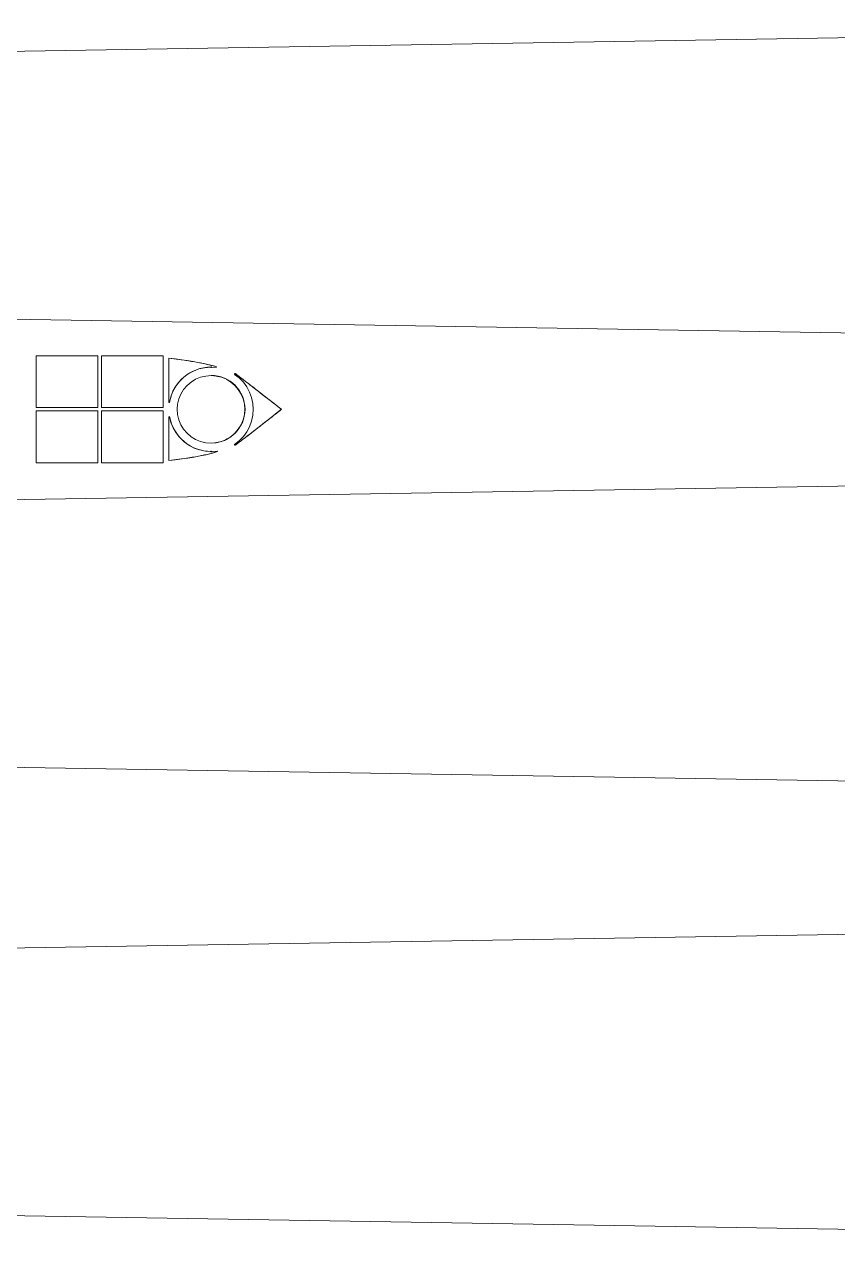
# Model space of a CAD drawing. Header units: centimetres. Extents: x -233 to -82, y 123 to 153.
# Drawn here: x -189.05 to -180.83, y 139.56 to 151.88 of the extents above; entities that cross this region are included whole.
import ezdxf

# ---------------------------------------------------------------- set-up
doc = ezdxf.new("R2010")
doc.units = ezdxf.units.CM
doc.header["$MEASUREMENT"] = 0
doc.layers.add('layer 1', color=7, linetype='Continuous')

msp = doc.modelspace()

# ---------------------------------------------------------------- linework, layer by layer
at = {"layer": 'layer 1', "color": 1}
msp.add_ellipse((-186.91618, 148.34699), major_axis=(0, 0.00381), ratio=1, dxfattribs=at)
at = {"layer": 'layer 1', "color": 1, "lineweight": 9}
for points in [[(-232.60443, 150.89545), (-232.60443, 150.89545), (-172.60328, 151.88182), (-172.60328, 151.88182)], [(-187.64431, 148.52902), (-187.64431, 148.52902), (-187.64431, 148.00408), (-187.64431, 148.00408)], [(-187.15854, 148.41472), (-187.36714, 148.41472), (-187.54511, 148.26384), (-187.5793, 148.05806)], [(-187.57853, 147.91384), (-187.54244, 147.71014), (-187.36542, 147.5617), (-187.15855, 147.5617)]]:
    msp.add_open_spline(points, degree=3, dxfattribs=at)
for points, knots in [([(-232.60443, 146.35943), (-232.60443, 146.35943), (-172.60328, 147.3458), (-172.60328, 147.3458), (-172.60328, 147.3458), (-172.60328, 147.3458), (-172.60328, 148.62638), (-172.60328, 148.62638), (-172.60328, 148.62638), (-172.60328, 148.62638), (-232.60443, 149.61486), (-232.60443, 149.61486)], [0, 0, 0, 0, 0.25, 0.25, 0.25, 0.25, 0.5, 0.5, 0.5, 0.5, 1, 1, 1, 1]), ([(-188.92915, 148.52901), (-188.92915, 148.52901), (-188.30473, 148.52901), (-188.30473, 148.52901), (-188.30473, 148.52901), (-188.30473, 148.52901), (-188.30473, 148.00408), (-188.30473, 148.00408), (-188.30473, 148.00408), (-188.30473, 148.00408), (-188.30473, 148.52901), (-188.30473, 148.52901)], [0, 0, 0, 0, 0.25, 0.25, 0.25, 0.25, 0.5, 0.5, 0.5, 0.5, 1, 1, 1, 1]), ([(-188.30473, 148.00408), (-188.30473, 148.00408), (-188.92914, 148.00408), (-188.92914, 148.00408), (-188.92914, 148.00408), (-188.92914, 148.00408), (-188.92914, 148.52902), (-188.92914, 148.52902)], [0, 0, 0, 0, 0.33333333, 0.33333333, 0.33333333, 0.33333333, 1, 1, 1, 1]), ([(-187.64431, 148.00408), (-187.64431, 148.00408), (-188.26873, 148.00408), (-188.26873, 148.00408), (-188.26873, 148.00408), (-188.26873, 148.00408), (-188.26873, 148.52902), (-188.26873, 148.52902), (-188.26873, 148.52902), (-188.26873, 148.52902), (-187.64431, 148.52902), (-187.64431, 148.52902), (-187.64431, 148.52902), (-187.64431, 148.52902), (-187.64431, 148.00408), (-187.64431, 148.00408)], [0, 0, 0, 0, 0.2, 0.2, 0.2, 0.2, 0.4, 0.4, 0.4, 0.4, 0.6, 0.6, 0.6, 0.6, 1, 1, 1, 1]), ([(-187.5808, 148.057), (-187.5808, 148.057), (-187.58715, 148.057), (-187.58715, 148.057), (-187.58715, 148.057), (-187.58715, 148.057), (-187.58715, 148.50362), (-187.58715, 148.50362), (-187.58715, 148.50362), (-187.58715, 148.50362), (-187.5554, 148.5015), (-187.5554, 148.5015), (-187.5554, 148.5015), (-187.5554, 148.5015), (-187.52154, 148.49727), (-187.52154, 148.49727), (-187.52154, 148.49727), (-187.52154, 148.49727), (-187.45592, 148.48668), (-187.45592, 148.48668), (-187.45592, 148.48668), (-187.45592, 148.48668), (-187.38819, 148.47822), (-187.38819, 148.47822), (-187.38819, 148.47822), (-187.38819, 148.47822), (-187.35647, 148.47187), (-187.35647, 148.47187), (-187.35647, 148.47187), (-187.35647, 148.47187), (-187.32469, 148.46763), (-187.32469, 148.46763), (-187.32469, 148.46763), (-187.32469, 148.46763), (-187.29294, 148.46128), (-187.29294, 148.46128), (-187.29294, 148.46128), (-187.29294, 148.46128), (-187.26546, 148.45705), (-187.26546, 148.45705), (-187.26546, 148.45705), (-187.26546, 148.45705), (-187.23582, 148.4507), (-187.23582, 148.4507), (-187.23582, 148.4507), (-187.23582, 148.4507), (-187.20827, 148.44435), (-187.20827, 148.44435), (-187.20827, 148.44435), (-187.20827, 148.44435), (-187.15535, 148.43165), (-187.15535, 148.43165), (-187.15535, 148.43165), (-187.15535, 148.43165), (-187.10671, 148.41895), (-187.10671, 148.41895), (-187.10671, 148.41895), (-187.10671, 148.41895), (-187.1617, 148.43377), (-187.1617, 148.43377), (-187.1617, 148.43377), (-187.1617, 148.43377), (-187.21885, 148.44647), (-187.21885, 148.44647), (-187.21885, 148.44647), (-187.21885, 148.44647), (-187.27812, 148.45917), (-187.27812, 148.45917), (-187.27812, 148.45917), (-187.27812, 148.45917), (-187.3395, 148.46975), (-187.3395, 148.46975), (-187.3395, 148.46975), (-187.3395, 148.46975), (-187.40089, 148.48033), (-187.40089, 148.48033), (-187.40089, 148.48033), (-187.40089, 148.48033), (-187.46231, 148.4888), (-187.46231, 148.4888), (-187.46231, 148.4888), (-187.46231, 148.4888), (-187.58715, 148.50362), (-187.58715, 148.50362)], [0, 0, 0, 0, 0.04545455, 0.04545455, 0.04545455, 0.04545455, 0.09090909, 0.09090909, 0.09090909, 0.09090909, 0.13636364, 0.13636364, 0.13636364, 0.13636364, 0.18181818, 0.18181818, 0.18181818, 0.18181818, 0.22727273, 0.22727273, 0.22727273, 0.22727273, 0.27272727, 0.27272727, 0.27272727, 0.27272727, 0.31818182, 0.31818182, 0.31818182, 0.31818182, 0.36363636, 0.36363636, 0.36363636, 0.36363636, 0.40909091, 0.40909091, 0.40909091, 0.40909091, 0.45454545, 0.45454545, 0.45454545, 0.45454545, 0.5, 0.5, 0.5, 0.5, 0.54545455, 0.54545455, 0.54545455, 0.54545455, 0.59090909, 0.59090909, 0.59090909, 0.59090909, 0.63636364, 0.63636364, 0.63636364, 0.63636364, 0.68181818, 0.68181818, 0.68181818, 0.68181818, 0.72727273, 0.72727273, 0.72727273, 0.72727273, 0.77272727, 0.77272727, 0.77272727, 0.77272727, 0.81818182, 0.81818182, 0.81818182, 0.81818182, 0.86363636, 0.86363636, 0.86363636, 0.86363636, 0.90909091, 0.90909091, 0.90909091, 0.90909091, 1, 1, 1, 1]), ([(-187.10669, 148.41048), (-187.10669, 148.41048), (-187.16596, 148.4126), (-187.16596, 148.4126), (-187.16596, 148.4126), (-187.16596, 148.4126), (-187.22519, 148.40837), (-187.22519, 148.40837), (-187.22519, 148.40837), (-187.22519, 148.40837), (-187.28234, 148.39567), (-187.28234, 148.39567), (-187.28234, 148.39567), (-187.28234, 148.39567), (-187.33741, 148.3745), (-187.33741, 148.3745), (-187.33741, 148.3745), (-187.33741, 148.3745), (-187.39033, 148.34487), (-187.39033, 148.34487), (-187.39033, 148.34487), (-187.39033, 148.34487), (-187.43686, 148.311), (-187.43686, 148.311), (-187.43686, 148.311), (-187.43686, 148.311), (-187.47923, 148.26867), (-187.47923, 148.26867), (-187.47923, 148.26867), (-187.47923, 148.26867), (-187.51521, 148.2221), (-187.51521, 148.2221), (-187.51521, 148.2221), (-187.51521, 148.2221), (-187.54484, 148.16918), (-187.54484, 148.16918), (-187.54484, 148.16918), (-187.54484, 148.16918), (-187.56601, 148.11415), (-187.56601, 148.11415), (-187.56601, 148.11415), (-187.56601, 148.11415), (-187.58079, 148.057), (-187.58079, 148.057)], [0, 0, 0, 0, 0.08333333, 0.08333333, 0.08333333, 0.08333333, 0.16666667, 0.16666667, 0.16666667, 0.16666667, 0.25, 0.25, 0.25, 0.25, 0.33333333, 0.33333333, 0.33333333, 0.33333333, 0.41666667, 0.41666667, 0.41666667, 0.41666667, 0.5, 0.5, 0.5, 0.5, 0.58333333, 0.58333333, 0.58333333, 0.58333333, 0.66666667, 0.66666667, 0.66666667, 0.66666667, 0.75, 0.75, 0.75, 0.75, 0.83333333, 0.83333333, 0.83333333, 0.83333333, 1, 1, 1, 1]), ([(-187.10669, 148.41896), (-187.10669, 148.41896), (-187.10669, 148.41896), (-187.10669, 148.41896), (-187.10669, 148.41896), (-187.10669, 148.41896), (-187.10669, 148.41049), (-187.10669, 148.41049), (-187.10669, 148.41049), (-187.10669, 148.41049), (-187.10669, 148.41896), (-187.10669, 148.41896)], [0, 0, 0, 0, 0.25, 0.25, 0.25, 0.25, 0.5, 0.5, 0.5, 0.5, 1, 1, 1, 1]), ([(-186.81882, 147.98715), (-186.81882, 147.98715), (-186.82305, 147.93423), (-186.82305, 147.93423), (-186.82305, 147.93423), (-186.82305, 147.93423), (-186.83572, 147.88132), (-186.83572, 147.88132), (-186.83572, 147.88132), (-186.83572, 147.88132), (-186.8548, 147.83052), (-186.8548, 147.83052), (-186.8548, 147.83052), (-186.8548, 147.83052), (-186.8844, 147.78607), (-186.8844, 147.78607), (-186.8844, 147.78607), (-186.8844, 147.78607), (-186.9183, 147.74585), (-186.9183, 147.74585), (-186.9183, 147.74585), (-186.9183, 147.74585), (-186.95852, 147.70987), (-186.95852, 147.70987), (-186.95852, 147.70987), (-186.95852, 147.70987), (-187.00505, 147.68235), (-187.00505, 147.68235), (-187.00505, 147.68235), (-187.00505, 147.68235), (-187.05377, 147.66118), (-187.05377, 147.66118), (-187.05377, 147.66118), (-187.05377, 147.66118), (-187.10668, 147.64848), (-187.10668, 147.64848), (-187.10668, 147.64848), (-187.10668, 147.64848), (-187.1596, 147.64425), (-187.1596, 147.64425), (-187.1596, 147.64425), (-187.1596, 147.64425), (-187.21252, 147.64848), (-187.21252, 147.64848), (-187.21252, 147.64848), (-187.21252, 147.64848), (-187.26543, 147.66118), (-187.26543, 147.66118), (-187.26543, 147.66118), (-187.26543, 147.66118), (-187.31623, 147.68235), (-187.31623, 147.68235), (-187.31623, 147.68235), (-187.31623, 147.68235), (-187.36065, 147.70987), (-187.36065, 147.70987), (-187.36065, 147.70987), (-187.36065, 147.70987), (-187.4009, 147.74585), (-187.4009, 147.74585), (-187.4009, 147.74585), (-187.4009, 147.74585), (-187.43688, 147.78607), (-187.43688, 147.78607), (-187.43688, 147.78607), (-187.43688, 147.78607), (-187.4644, 147.83052), (-187.4644, 147.83052), (-187.4644, 147.83052), (-187.4644, 147.83052), (-187.48553, 147.88132), (-187.48553, 147.88132), (-187.48553, 147.88132), (-187.48553, 147.88132), (-187.49827, 147.93423), (-187.49827, 147.93423), (-187.49827, 147.93423), (-187.49827, 147.93423), (-187.5025, 147.98715), (-187.5025, 147.98715), (-187.5025, 147.98715), (-187.5025, 147.98715), (-187.49827, 148.04007), (-187.49827, 148.04007), (-187.49827, 148.04007), (-187.49827, 148.04007), (-187.48553, 148.09298), (-187.48553, 148.09298), (-187.48553, 148.09298), (-187.48553, 148.09298), (-187.4644, 148.14167), (-187.4644, 148.14167), (-187.4644, 148.14167), (-187.4644, 148.14167), (-187.43688, 148.18823), (-187.43688, 148.18823), (-187.43688, 148.18823), (-187.43688, 148.18823), (-187.4009, 148.22845), (-187.4009, 148.22845), (-187.4009, 148.22845), (-187.4009, 148.22845), (-187.36065, 148.26232), (-187.36065, 148.26232), (-187.36065, 148.26232), (-187.36065, 148.26232), (-187.31623, 148.29195), (-187.31623, 148.29195), (-187.31623, 148.29195), (-187.31623, 148.29195), (-187.26543, 148.311), (-187.26543, 148.311), (-187.26543, 148.311), (-187.26543, 148.311), (-187.21252, 148.3237), (-187.21252, 148.3237), (-187.21252, 148.3237), (-187.21252, 148.3237), (-187.1596, 148.32793), (-187.1596, 148.32793), (-187.1596, 148.32793), (-187.1596, 148.32793), (-187.10668, 148.3237), (-187.10668, 148.3237), (-187.10668, 148.3237), (-187.10668, 148.3237), (-187.05377, 148.311), (-187.05377, 148.311), (-187.05377, 148.311), (-187.05377, 148.311), (-187.00505, 148.29195), (-187.00505, 148.29195), (-187.00505, 148.29195), (-187.00505, 148.29195), (-186.95852, 148.26232), (-186.95852, 148.26232), (-186.95852, 148.26232), (-186.95852, 148.26232), (-186.9183, 148.22845), (-186.9183, 148.22845), (-186.9183, 148.22845), (-186.9183, 148.22845), (-186.8844, 148.18823), (-186.8844, 148.18823), (-186.8844, 148.18823), (-186.8844, 148.18823), (-186.8548, 148.14167), (-186.8548, 148.14167), (-186.8548, 148.14167), (-186.8548, 148.14167), (-186.83572, 148.09298), (-186.83572, 148.09298), (-186.83572, 148.09298), (-186.83572, 148.09298), (-186.82305, 148.04007), (-186.82305, 148.04007), (-186.82305, 148.04007), (-186.82305, 148.04007), (-186.81882, 147.98715), (-186.81882, 147.98715)], [0, 0, 0, 0, 0.02439024, 0.02439024, 0.02439024, 0.02439024, 0.04878049, 0.04878049, 0.04878049, 0.04878049, 0.07317073, 0.07317073, 0.07317073, 0.07317073, 0.09756098, 0.09756098, 0.09756098, 0.09756098, 0.12195122, 0.12195122, 0.12195122, 0.12195122, 0.14634146, 0.14634146, 0.14634146, 0.14634146, 0.17073171, 0.17073171, 0.17073171, 0.17073171, 0.19512195, 0.19512195, 0.19512195, 0.19512195, 0.2195122, 0.2195122, 0.2195122, 0.2195122, 0.24390244, 0.24390244, 0.24390244, 0.24390244, 0.26829268, 0.26829268, 0.26829268, 0.26829268, 0.29268293, 0.29268293, 0.29268293, 0.29268293, 0.31707317, 0.31707317, 0.31707317, 0.31707317, 0.34146341, 0.34146341, 0.34146341, 0.34146341, 0.36585366, 0.36585366, 0.36585366, 0.36585366, 0.3902439, 0.3902439, 0.3902439, 0.3902439, 0.41463415, 0.41463415, 0.41463415, 0.41463415, 0.43902439, 0.43902439, 0.43902439, 0.43902439, 0.46341463, 0.46341463, 0.46341463, 0.46341463, 0.48780488, 0.48780488, 0.48780488, 0.48780488, 0.51219512, 0.51219512, 0.51219512, 0.51219512, 0.53658537, 0.53658537, 0.53658537, 0.53658537, 0.56097561, 0.56097561, 0.56097561, 0.56097561, 0.58536585, 0.58536585, 0.58536585, 0.58536585, 0.6097561, 0.6097561, 0.6097561, 0.6097561, 0.63414634, 0.63414634, 0.63414634, 0.63414634, 0.65853659, 0.65853659, 0.65853659, 0.65853659, 0.68292683, 0.68292683, 0.68292683, 0.68292683, 0.70731707, 0.70731707, 0.70731707, 0.70731707, 0.73170732, 0.73170732, 0.73170732, 0.73170732, 0.75609756, 0.75609756, 0.75609756, 0.75609756, 0.7804878, 0.7804878, 0.7804878, 0.7804878, 0.80487805, 0.80487805, 0.80487805, 0.80487805, 0.82926829, 0.82926829, 0.82926829, 0.82926829, 0.85365854, 0.85365854, 0.85365854, 0.85365854, 0.87804878, 0.87804878, 0.87804878, 0.87804878, 0.90243902, 0.90243902, 0.90243902, 0.90243902, 0.92682927, 0.92682927, 0.92682927, 0.92682927, 0.95121951, 0.95121951, 0.95121951, 0.95121951, 1, 1, 1, 1]), ([(-187.1585, 147.64636), (-186.9697, 147.64636), (-186.8167, 147.79943), (-186.8167, 147.9882), (-186.8167, 147.9882), (-186.8167, 148.17698), (-186.9697, 148.33001), (-187.1585, 148.33005)], [0, 0, 0, 0, 0.33333333, 0.33333333, 0.33333333, 0.33333333, 1, 1, 1, 1]), ([(-186.92252, 147.63155), (-186.92252, 147.63155), (-186.87599, 147.66965), (-186.87599, 147.66965), (-186.87599, 147.66965), (-186.87599, 147.66965), (-186.83362, 147.71198), (-186.83362, 147.71198), (-186.83362, 147.71198), (-186.83362, 147.71198), (-186.79979, 147.76067), (-186.79979, 147.76067), (-186.79979, 147.76067), (-186.79979, 147.76067), (-186.77015, 147.81147), (-186.77015, 147.81147), (-186.77015, 147.81147), (-186.77015, 147.81147), (-186.7511, 147.86862), (-186.7511, 147.86862), (-186.7511, 147.86862), (-186.7511, 147.86862), (-186.73837, 147.92788), (-186.73837, 147.92788), (-186.73837, 147.92788), (-186.73837, 147.92788), (-186.73413, 147.98715), (-186.73413, 147.98715), (-186.73413, 147.98715), (-186.73413, 147.98715), (-186.73837, 148.04642), (-186.73837, 148.04642), (-186.73837, 148.04642), (-186.73837, 148.04642), (-186.7511, 148.10568), (-186.7511, 148.10568), (-186.7511, 148.10568), (-186.7511, 148.10568), (-186.77015, 148.16072), (-186.77015, 148.16072), (-186.77015, 148.16072), (-186.77015, 148.16072), (-186.79979, 148.21363), (-186.79979, 148.21363), (-186.79979, 148.21363), (-186.79979, 148.21363), (-186.83362, 148.26232), (-186.83362, 148.26232), (-186.83362, 148.26232), (-186.83362, 148.26232), (-186.87599, 148.30465), (-186.87599, 148.30465), (-186.87599, 148.30465), (-186.87599, 148.30465), (-186.92252, 148.34063), (-186.92252, 148.34063), (-186.92252, 148.34063), (-186.92252, 148.34063), (-186.91617, 148.34698), (-186.91617, 148.34698), (-186.91617, 148.34698), (-186.91617, 148.34698), (-186.91409, 148.34698), (-186.91409, 148.34698), (-186.91409, 148.34698), (-186.91409, 148.34698), (-186.91193, 148.34487), (-186.91193, 148.34487), (-186.91193, 148.34487), (-186.91193, 148.34487), (-186.90985, 148.34487), (-186.90985, 148.34487), (-186.90985, 148.34487), (-186.90985, 148.34487), (-186.90562, 148.34063), (-186.90562, 148.34063), (-186.90562, 148.34063), (-186.90562, 148.34063), (-186.89923, 148.3364), (-186.89923, 148.3364), (-186.89923, 148.3364), (-186.89923, 148.3364), (-186.89288, 148.33217), (-186.89288, 148.33217), (-186.89288, 148.33217), (-186.89288, 148.33217), (-186.8823, 148.3237), (-186.8823, 148.3237), (-186.8823, 148.3237), (-186.8823, 148.3237), (-186.87175, 148.31735), (-186.87175, 148.31735), (-186.87175, 148.31735), (-186.87175, 148.31735), (-186.85902, 148.30677), (-186.85902, 148.30677), (-186.85902, 148.30677), (-186.85902, 148.30677), (-186.84632, 148.29618), (-186.84632, 148.29618), (-186.84632, 148.29618), (-186.84632, 148.29618), (-186.8315, 148.2856), (-186.8315, 148.2856), (-186.8315, 148.2856), (-186.8315, 148.2856), (-186.81457, 148.2729), (-186.81457, 148.2729), (-186.81457, 148.2729), (-186.81457, 148.2729), (-186.79763, 148.2602), (-186.79763, 148.2602), (-186.79763, 148.2602), (-186.79763, 148.2602), (-186.77858, 148.24538), (-186.77858, 148.24538), (-186.77858, 148.24538), (-186.77858, 148.24538), (-186.76165, 148.23057), (-186.76165, 148.23057), (-186.76165, 148.23057), (-186.76165, 148.23057), (-186.74048, 148.21575), (-186.74048, 148.21575), (-186.74048, 148.21575), (-186.74048, 148.21575), (-186.72147, 148.19882), (-186.72147, 148.19882), (-186.72147, 148.19882), (-186.72147, 148.19882), (-186.70027, 148.184), (-186.70027, 148.184), (-186.70027, 148.184), (-186.70027, 148.184), (-186.65582, 148.15013), (-186.65582, 148.15013), (-186.65582, 148.15013), (-186.65582, 148.15013), (-186.6114, 148.11415), (-186.6114, 148.11415), (-186.6114, 148.11415), (-186.6114, 148.11415), (-186.56692, 148.08028), (-186.56692, 148.08028), (-186.56692, 148.08028), (-186.56692, 148.08028), (-186.52462, 148.04642), (-186.52462, 148.04642), (-186.52462, 148.04642), (-186.52462, 148.04642), (-186.50342, 148.0316), (-186.50342, 148.0316), (-186.50342, 148.0316), (-186.50342, 148.0316), (-186.48437, 148.01467), (-186.48437, 148.01467), (-186.48437, 148.01467), (-186.48437, 148.01467), (-186.46532, 147.99985), (-186.46532, 147.99985), (-186.46532, 147.99985), (-186.46532, 147.99985), (-186.44627, 147.98715), (-186.44627, 147.98715), (-186.44627, 147.98715), (-186.44627, 147.98715), (-186.47802, 148.01043), (-186.47802, 148.01043), (-186.47802, 148.01043), (-186.47802, 148.01043), (-186.50557, 148.03372), (-186.50557, 148.03372), (-186.50557, 148.03372), (-186.50557, 148.03372), (-186.5352, 148.05488), (-186.5352, 148.05488), (-186.5352, 148.05488), (-186.5352, 148.05488), (-186.56272, 148.07605), (-186.56272, 148.07605), (-186.56272, 148.07605), (-186.56272, 148.07605), (-186.58812, 148.09722), (-186.58812, 148.09722), (-186.58812, 148.09722), (-186.58812, 148.09722), (-186.61348, 148.11627), (-186.61348, 148.11627), (-186.61348, 148.11627), (-186.61348, 148.11627), (-186.63888, 148.13532), (-186.63888, 148.13532), (-186.63888, 148.13532), (-186.63888, 148.13532), (-186.66217, 148.15437), (-186.66217, 148.15437), (-186.66217, 148.15437), (-186.66217, 148.15437), (-186.68337, 148.1713), (-186.68337, 148.1713), (-186.68337, 148.1713), (-186.68337, 148.1713), (-186.70665, 148.18823), (-186.70665, 148.18823), (-186.70665, 148.18823), (-186.70665, 148.18823), (-186.72567, 148.20517), (-186.72567, 148.20517), (-186.72567, 148.20517), (-186.72567, 148.20517), (-186.74687, 148.21998), (-186.74687, 148.21998), (-186.74687, 148.21998), (-186.74687, 148.21998), (-186.76377, 148.23268), (-186.76377, 148.23268), (-186.76377, 148.23268), (-186.76377, 148.23268), (-186.78282, 148.2475), (-186.78282, 148.2475), (-186.78282, 148.2475), (-186.78282, 148.2475), (-186.79763, 148.2602), (-186.79763, 148.2602), (-186.79763, 148.2602), (-186.79763, 148.2602), (-186.81457, 148.27078), (-186.81457, 148.27078), (-186.81457, 148.27078), (-186.81457, 148.27078), (-186.8273, 148.28137), (-186.8273, 148.28137), (-186.8273, 148.28137), (-186.8273, 148.28137), (-186.83997, 148.29195), (-186.83997, 148.29195), (-186.83997, 148.29195), (-186.83997, 148.29195), (-186.8527, 148.30042), (-186.8527, 148.30042), (-186.8527, 148.30042), (-186.8527, 148.30042), (-186.86325, 148.30888), (-186.86325, 148.30888), (-186.86325, 148.30888), (-186.86325, 148.30888), (-186.87175, 148.31735), (-186.87175, 148.31735), (-186.87175, 148.31735), (-186.87175, 148.31735), (-186.88022, 148.3237), (-186.88022, 148.3237), (-186.88022, 148.3237), (-186.88022, 148.3237), (-186.88865, 148.32793), (-186.88865, 148.32793), (-186.88865, 148.32793), (-186.88865, 148.32793), (-186.89504, 148.33217), (-186.89504, 148.33217), (-186.89504, 148.33217), (-186.89504, 148.33217), (-186.89923, 148.3364), (-186.89923, 148.3364), (-186.89923, 148.3364), (-186.89923, 148.3364), (-186.90347, 148.34063), (-186.90347, 148.34063), (-186.90347, 148.34063), (-186.90347, 148.34063), (-186.9077, 148.34275), (-186.9077, 148.34275), (-186.9077, 148.34275), (-186.9077, 148.34275), (-186.90985, 148.34487), (-186.90985, 148.34487), (-186.90985, 148.34487), (-186.90985, 148.34487), (-186.91193, 148.34487), (-186.91193, 148.34487), (-186.91193, 148.34487), (-186.91193, 148.34487), (-186.91409, 148.34698), (-186.91409, 148.34698)], [0, 0, 0, 0, 0.01388889, 0.01388889, 0.01388889, 0.01388889, 0.02777778, 0.02777778, 0.02777778, 0.02777778, 0.04166667, 0.04166667, 0.04166667, 0.04166667, 0.05555556, 0.05555556, 0.05555556, 0.05555556, 0.06944444, 0.06944444, 0.06944444, 0.06944444, 0.08333333, 0.08333333, 0.08333333, 0.08333333, 0.09722222, 0.09722222, 0.09722222, 0.09722222, 0.11111111, 0.11111111, 0.11111111, 0.11111111, 0.125, 0.125, 0.125, 0.125, 0.13888889, 0.13888889, 0.13888889, 0.13888889, 0.15277778, 0.15277778, 0.15277778, 0.15277778, 0.16666667, 0.16666667, 0.16666667, 0.16666667, 0.18055556, 0.18055556, 0.18055556, 0.18055556, 0.19444444, 0.19444444, 0.19444444, 0.19444444, 0.20833333, 0.20833333, 0.20833333, 0.20833333, 0.22222222, 0.22222222, 0.22222222, 0.22222222, 0.23611111, 0.23611111, 0.23611111, 0.23611111, 0.25, 0.25, 0.25, 0.25, 0.26388889, 0.26388889, 0.26388889, 0.26388889, 0.27777778, 0.27777778, 0.27777778, 0.27777778, 0.29166667, 0.29166667, 0.29166667, 0.29166667, 0.30555556, 0.30555556, 0.30555556, 0.30555556, 0.31944444, 0.31944444, 0.31944444, 0.31944444, 0.33333333, 0.33333333, 0.33333333, 0.33333333, 0.34722222, 0.34722222, 0.34722222, 0.34722222, 0.36111111, 0.36111111, 0.36111111, 0.36111111, 0.375, 0.375, 0.375, 0.375, 0.38888889, 0.38888889, 0.38888889, 0.38888889, 0.40277778, 0.40277778, 0.40277778, 0.40277778, 0.41666667, 0.41666667, 0.41666667, 0.41666667, 0.43055556, 0.43055556, 0.43055556, 0.43055556, 0.44444444, 0.44444444, 0.44444444, 0.44444444, 0.45833333, 0.45833333, 0.45833333, 0.45833333, 0.47222222, 0.47222222, 0.47222222, 0.47222222, 0.48611111, 0.48611111, 0.48611111, 0.48611111, 0.5, 0.5, 0.5, 0.5, 0.51388889, 0.51388889, 0.51388889, 0.51388889, 0.52777778, 0.52777778, 0.52777778, 0.52777778, 0.54166667, 0.54166667, 0.54166667, 0.54166667, 0.55555556, 0.55555556, 0.55555556, 0.55555556, 0.56944444, 0.56944444, 0.56944444, 0.56944444, 0.58333333, 0.58333333, 0.58333333, 0.58333333, 0.59722222, 0.59722222, 0.59722222, 0.59722222, 0.61111111, 0.61111111, 0.61111111, 0.61111111, 0.625, 0.625, 0.625, 0.625, 0.63888889, 0.63888889, 0.63888889, 0.63888889, 0.65277778, 0.65277778, 0.65277778, 0.65277778, 0.66666667, 0.66666667, 0.66666667, 0.66666667, 0.68055556, 0.68055556, 0.68055556, 0.68055556, 0.69444444, 0.69444444, 0.69444444, 0.69444444, 0.70833333, 0.70833333, 0.70833333, 0.70833333, 0.72222222, 0.72222222, 0.72222222, 0.72222222, 0.73611111, 0.73611111, 0.73611111, 0.73611111, 0.75, 0.75, 0.75, 0.75, 0.76388889, 0.76388889, 0.76388889, 0.76388889, 0.77777778, 0.77777778, 0.77777778, 0.77777778, 0.79166667, 0.79166667, 0.79166667, 0.79166667, 0.80555556, 0.80555556, 0.80555556, 0.80555556, 0.81944444, 0.81944444, 0.81944444, 0.81944444, 0.83333333, 0.83333333, 0.83333333, 0.83333333, 0.84722222, 0.84722222, 0.84722222, 0.84722222, 0.86111111, 0.86111111, 0.86111111, 0.86111111, 0.875, 0.875, 0.875, 0.875, 0.88888889, 0.88888889, 0.88888889, 0.88888889, 0.90277778, 0.90277778, 0.90277778, 0.90277778, 0.91666667, 0.91666667, 0.91666667, 0.91666667, 0.93055556, 0.93055556, 0.93055556, 0.93055556, 0.94444444, 0.94444444, 0.94444444, 0.94444444, 0.95833333, 0.95833333, 0.95833333, 0.95833333, 0.97222222, 0.97222222, 0.97222222, 0.97222222, 1, 1, 1, 1]), ([(-188.30471, 147.44528), (-188.30471, 147.44528), (-188.92913, 147.44528), (-188.92913, 147.44528), (-188.92913, 147.44528), (-188.92913, 147.44528), (-188.92913, 147.97022), (-188.92913, 147.97022), (-188.92913, 147.97022), (-188.92913, 147.97022), (-188.30471, 147.97022), (-188.30471, 147.97022), (-188.30471, 147.97022), (-188.30471, 147.97022), (-188.30471, 147.44528), (-188.30471, 147.44528), (-188.30471, 147.44528), (-188.30471, 147.44528), (-188.30471, 147.97022), (-188.30471, 147.97022), (-188.30471, 147.97022), (-188.30471, 147.44528), (-188.30471, 147.44528)], [0, 0, 0, 0, 0.16666667, 0.16666667, 0.16666667, 0.16666667, 0.33333333, 0.33333333, 0.33333333, 0.33333333, 0.5, 0.5, 0.5, 0.5, 0.66666667, 0.66666667, 0.66666667, 0.66666667, 1, 1, 1, 1.52494, 1.52494, 1.52494, 1.52494]), ([(-188.26872, 147.9702), (-188.26872, 147.9702), (-187.6443, 147.9702), (-187.6443, 147.9702), (-187.6443, 147.9702), (-187.6443, 147.9702), (-187.6443, 147.44527), (-187.6443, 147.44527), (-187.6443, 147.44527), (-187.6443, 147.44527), (-187.6443, 147.9702), (-187.6443, 147.9702)], [0, 0, 0, 0, 0.25, 0.25, 0.25, 0.25, 0.5, 0.5, 0.5, 0.5, 1, 1, 1, 1]), ([(-187.6443, 147.44527), (-187.6443, 147.44527), (-188.26871, 147.44527), (-188.26871, 147.44527), (-188.26871, 147.44527), (-188.26871, 147.44527), (-188.26871, 147.9702), (-188.26871, 147.9702)], [0, 0, 0, 0, 0.33333333, 0.33333333, 0.33333333, 0.33333333, 1, 1, 1, 1]), ([(-187.58714, 147.46856), (-187.58714, 147.46856), (-187.58714, 147.90671), (-187.58714, 147.90671), (-187.58714, 147.90671), (-187.58714, 147.90671), (-187.58079, 147.91306), (-187.58079, 147.91306), (-187.58079, 147.91306), (-187.58079, 147.91306), (-187.56598, 147.85379), (-187.56598, 147.85379), (-187.56598, 147.85379), (-187.56598, 147.85379), (-187.54269, 147.79876), (-187.54269, 147.79876), (-187.54269, 147.79876), (-187.54269, 147.79876), (-187.51306, 147.74796), (-187.51306, 147.74796), (-187.51306, 147.74796), (-187.51306, 147.74796), (-187.47711, 147.70139), (-187.47711, 147.70139), (-187.47711, 147.70139), (-187.47711, 147.70139), (-187.43263, 147.65906), (-187.43263, 147.65906), (-187.43263, 147.65906), (-187.43263, 147.65906), (-187.38394, 147.62308), (-187.38394, 147.62308), (-187.38394, 147.62308), (-187.38394, 147.62308), (-187.33103, 147.59556), (-187.33103, 147.59556), (-187.33103, 147.59556), (-187.33103, 147.59556), (-187.27603, 147.57651), (-187.27603, 147.57651), (-187.27603, 147.57651), (-187.27603, 147.57651), (-187.21673, 147.56381), (-187.21673, 147.56381), (-187.21673, 147.56381), (-187.21673, 147.56381), (-187.15746, 147.55958), (-187.15746, 147.55958), (-187.15746, 147.55958), (-187.15746, 147.55958), (-187.09823, 147.56381), (-187.09823, 147.56381)], [0, 0, 0, 0, 0.07142857, 0.07142857, 0.07142857, 0.07142857, 0.14285714, 0.14285714, 0.14285714, 0.14285714, 0.21428571, 0.21428571, 0.21428571, 0.21428571, 0.28571429, 0.28571429, 0.28571429, 0.28571429, 0.35714286, 0.35714286, 0.35714286, 0.35714286, 0.42857143, 0.42857143, 0.42857143, 0.42857143, 0.5, 0.5, 0.5, 0.5, 0.57142857, 0.57142857, 0.57142857, 0.57142857, 0.64285714, 0.64285714, 0.64285714, 0.64285714, 0.71428571, 0.71428571, 0.71428571, 0.71428571, 0.78571429, 0.78571429, 0.78571429, 0.78571429, 0.85714286, 0.85714286, 0.85714286, 0.85714286, 1, 1, 1, 1]), ([(-186.92252, 147.63155), (-186.92252, 147.63155), (-186.91832, 147.62732), (-186.91832, 147.62732), (-186.91832, 147.62732), (-186.91832, 147.62732), (-186.90562, 147.63367), (-186.90562, 147.63367), (-186.90562, 147.63367), (-186.90562, 147.63367), (-186.89288, 147.64002), (-186.89288, 147.64002), (-186.89288, 147.64002), (-186.89288, 147.64002), (-186.88022, 147.6506), (-186.88022, 147.6506), (-186.88022, 147.6506), (-186.88022, 147.6506), (-186.86748, 147.66118), (-186.86748, 147.66118), (-186.86748, 147.66118), (-186.86748, 147.66118), (-186.85478, 147.66965), (-186.85478, 147.66965), (-186.85478, 147.66965), (-186.85478, 147.66965), (-186.8442, 147.67812), (-186.8442, 147.67812), (-186.8442, 147.67812), (-186.8442, 147.67812), (-186.8315, 147.6887), (-186.8315, 147.6887), (-186.8315, 147.6887), (-186.8315, 147.6887), (-186.81668, 147.69928), (-186.81668, 147.69928), (-186.81668, 147.69928), (-186.81668, 147.69928), (-186.80402, 147.70987), (-186.80402, 147.70987), (-186.80402, 147.70987), (-186.80402, 147.70987), (-186.78705, 147.72045), (-186.78705, 147.72045), (-186.78705, 147.72045), (-186.78705, 147.72045), (-186.77223, 147.73315), (-186.77223, 147.73315), (-186.77223, 147.73315), (-186.77223, 147.73315), (-186.75534, 147.74585), (-186.75534, 147.74585), (-186.75534, 147.74585), (-186.75534, 147.74585), (-186.72147, 147.77337), (-186.72147, 147.77337), (-186.72147, 147.77337), (-186.72147, 147.77337), (-186.68545, 147.80088), (-186.68545, 147.80088), (-186.68545, 147.80088), (-186.68545, 147.80088), (-186.6114, 147.85803), (-186.6114, 147.85803), (-186.6114, 147.85803), (-186.6114, 147.85803), (-186.57754, 147.88555), (-186.57754, 147.88555), (-186.57754, 147.88555), (-186.57754, 147.88555), (-186.54367, 147.91095), (-186.54367, 147.91095), (-186.54367, 147.91095), (-186.54367, 147.91095), (-186.52882, 147.92365), (-186.52882, 147.92365), (-186.52882, 147.92365), (-186.52882, 147.92365), (-186.514, 147.93423), (-186.514, 147.93423), (-186.514, 147.93423), (-186.514, 147.93423), (-186.49918, 147.94482), (-186.49918, 147.94482), (-186.49918, 147.94482), (-186.49918, 147.94482), (-186.48652, 147.9554), (-186.48652, 147.9554), (-186.48652, 147.9554), (-186.48652, 147.9554), (-186.4759, 147.96598), (-186.4759, 147.96598), (-186.4759, 147.96598), (-186.4759, 147.96598), (-186.46532, 147.97233), (-186.46532, 147.97233), (-186.46532, 147.97233), (-186.46532, 147.97233), (-186.45473, 147.9808), (-186.45473, 147.9808), (-186.45473, 147.9808), (-186.45473, 147.9808), (-186.44627, 147.98715), (-186.44627, 147.98715), (-186.44627, 147.98715), (-186.44627, 147.98715), (-186.47802, 147.96387), (-186.47802, 147.96387), (-186.47802, 147.96387), (-186.47802, 147.96387), (-186.50765, 147.94058), (-186.50765, 147.94058), (-186.50765, 147.94058), (-186.50765, 147.94058), (-186.5352, 147.9173), (-186.5352, 147.9173), (-186.5352, 147.9173), (-186.5352, 147.9173), (-186.56272, 147.89613), (-186.56272, 147.89613), (-186.56272, 147.89613), (-186.56272, 147.89613), (-186.5902, 147.87497), (-186.5902, 147.87497), (-186.5902, 147.87497), (-186.5902, 147.87497), (-186.61564, 147.85592), (-186.61564, 147.85592), (-186.61564, 147.85592), (-186.61564, 147.85592), (-186.64104, 147.83687), (-186.64104, 147.83687), (-186.64104, 147.83687), (-186.64104, 147.83687), (-186.66432, 147.81782), (-186.66432, 147.81782), (-186.66432, 147.81782), (-186.66432, 147.81782), (-186.68757, 147.80088), (-186.68757, 147.80088), (-186.68757, 147.80088), (-186.68757, 147.80088), (-186.70873, 147.78395), (-186.70873, 147.78395), (-186.70873, 147.78395), (-186.70873, 147.78395), (-186.7299, 147.76702), (-186.7299, 147.76702), (-186.7299, 147.76702), (-186.7299, 147.76702), (-186.74895, 147.7522), (-186.74895, 147.7522), (-186.74895, 147.7522), (-186.74895, 147.7522), (-186.768, 147.73738), (-186.768, 147.73738), (-186.768, 147.73738), (-186.768, 147.73738), (-186.78497, 147.72468), (-186.78497, 147.72468), (-186.78497, 147.72468), (-186.78497, 147.72468), (-186.80187, 147.71198), (-186.80187, 147.71198), (-186.80187, 147.71198), (-186.80187, 147.71198), (-186.81668, 147.69928), (-186.81668, 147.69928), (-186.81668, 147.69928), (-186.81668, 147.69928), (-186.8315, 147.6887), (-186.8315, 147.6887), (-186.8315, 147.6887), (-186.8315, 147.6887), (-186.8442, 147.67812), (-186.8442, 147.67812), (-186.8442, 147.67812), (-186.8442, 147.67812), (-186.85478, 147.66965), (-186.85478, 147.66965), (-186.85478, 147.66965), (-186.85478, 147.66965), (-186.8654, 147.66118), (-186.8654, 147.66118), (-186.8654, 147.66118), (-186.8654, 147.66118), (-186.87599, 147.65483), (-186.87599, 147.65483), (-186.87599, 147.65483), (-186.87599, 147.65483), (-186.8823, 147.64848), (-186.8823, 147.64848), (-186.8823, 147.64848), (-186.8823, 147.64848), (-186.8908, 147.64425), (-186.8908, 147.64425), (-186.8908, 147.64425), (-186.8908, 147.64425), (-186.89712, 147.6379), (-186.89712, 147.6379), (-186.89712, 147.6379), (-186.89712, 147.6379), (-186.90135, 147.63578), (-186.90135, 147.63578), (-186.90135, 147.63578), (-186.90135, 147.63578), (-186.90562, 147.63155), (-186.90562, 147.63155), (-186.90562, 147.63155), (-186.90562, 147.63155), (-186.9077, 147.62943), (-186.9077, 147.62943), (-186.9077, 147.62943), (-186.9077, 147.62943), (-186.90985, 147.62943), (-186.90985, 147.62943), (-186.90985, 147.62943), (-186.90985, 147.62943), (-186.91409, 147.62732), (-186.91409, 147.62732)], [0, 0, 0, 0, 0.01785714, 0.01785714, 0.01785714, 0.01785714, 0.03571429, 0.03571429, 0.03571429, 0.03571429, 0.05357143, 0.05357143, 0.05357143, 0.05357143, 0.07142857, 0.07142857, 0.07142857, 0.07142857, 0.08928571, 0.08928571, 0.08928571, 0.08928571, 0.10714286, 0.10714286, 0.10714286, 0.10714286, 0.125, 0.125, 0.125, 0.125, 0.14285714, 0.14285714, 0.14285714, 0.14285714, 0.16071429, 0.16071429, 0.16071429, 0.16071429, 0.17857143, 0.17857143, 0.17857143, 0.17857143, 0.19642857, 0.19642857, 0.19642857, 0.19642857, 0.21428571, 0.21428571, 0.21428571, 0.21428571, 0.23214286, 0.23214286, 0.23214286, 0.23214286, 0.25, 0.25, 0.25, 0.25, 0.26785714, 0.26785714, 0.26785714, 0.26785714, 0.28571429, 0.28571429, 0.28571429, 0.28571429, 0.30357143, 0.30357143, 0.30357143, 0.30357143, 0.32142857, 0.32142857, 0.32142857, 0.32142857, 0.33928571, 0.33928571, 0.33928571, 0.33928571, 0.35714286, 0.35714286, 0.35714286, 0.35714286, 0.375, 0.375, 0.375, 0.375, 0.39285714, 0.39285714, 0.39285714, 0.39285714, 0.41071429, 0.41071429, 0.41071429, 0.41071429, 0.42857143, 0.42857143, 0.42857143, 0.42857143, 0.44642857, 0.44642857, 0.44642857, 0.44642857, 0.46428571, 0.46428571, 0.46428571, 0.46428571, 0.48214286, 0.48214286, 0.48214286, 0.48214286, 0.5, 0.5, 0.5, 0.5, 0.51785714, 0.51785714, 0.51785714, 0.51785714, 0.53571429, 0.53571429, 0.53571429, 0.53571429, 0.55357143, 0.55357143, 0.55357143, 0.55357143, 0.57142857, 0.57142857, 0.57142857, 0.57142857, 0.58928571, 0.58928571, 0.58928571, 0.58928571, 0.60714286, 0.60714286, 0.60714286, 0.60714286, 0.625, 0.625, 0.625, 0.625, 0.64285714, 0.64285714, 0.64285714, 0.64285714, 0.66071429, 0.66071429, 0.66071429, 0.66071429, 0.67857143, 0.67857143, 0.67857143, 0.67857143, 0.69642857, 0.69642857, 0.69642857, 0.69642857, 0.71428571, 0.71428571, 0.71428571, 0.71428571, 0.73214286, 0.73214286, 0.73214286, 0.73214286, 0.75, 0.75, 0.75, 0.75, 0.76785714, 0.76785714, 0.76785714, 0.76785714, 0.78571429, 0.78571429, 0.78571429, 0.78571429, 0.80357143, 0.80357143, 0.80357143, 0.80357143, 0.82142857, 0.82142857, 0.82142857, 0.82142857, 0.83928571, 0.83928571, 0.83928571, 0.83928571, 0.85714286, 0.85714286, 0.85714286, 0.85714286, 0.875, 0.875, 0.875, 0.875, 0.89285714, 0.89285714, 0.89285714, 0.89285714, 0.91071429, 0.91071429, 0.91071429, 0.91071429, 0.92857143, 0.92857143, 0.92857143, 0.92857143, 0.94642857, 0.94642857, 0.94642857, 0.94642857, 0.96428571, 0.96428571, 0.96428571, 0.96428571, 1, 1, 1, 1]), ([(-187.09398, 147.55958), (-187.09398, 147.55958), (-187.09398, 147.55958), (-187.09398, 147.55958), (-187.09398, 147.55958), (-187.09398, 147.55958), (-187.14478, 147.54476), (-187.14478, 147.54476), (-187.14478, 147.54476), (-187.14478, 147.54476), (-187.17229, 147.53841), (-187.17229, 147.53841), (-187.17229, 147.53841), (-187.17229, 147.53841), (-187.19769, 147.52995), (-187.19769, 147.52995), (-187.19769, 147.52995), (-187.19769, 147.52995), (-187.22733, 147.52571), (-187.22733, 147.52571), (-187.22733, 147.52571), (-187.22733, 147.52571), (-187.25696, 147.51936), (-187.25696, 147.51936), (-187.25696, 147.51936), (-187.25696, 147.51936), (-187.28659, 147.51301), (-187.28659, 147.51301), (-187.28659, 147.51301), (-187.28659, 147.51301), (-187.31623, 147.50666), (-187.31623, 147.50666), (-187.31623, 147.50666), (-187.31623, 147.50666), (-187.35009, 147.50243), (-187.35009, 147.50243), (-187.35009, 147.50243), (-187.35009, 147.50243), (-187.38396, 147.49608), (-187.38396, 147.49608), (-187.38396, 147.49608), (-187.38396, 147.49608), (-187.45169, 147.4855), (-187.45169, 147.4855), (-187.45169, 147.4855), (-187.45169, 147.4855), (-187.52154, 147.47703), (-187.52154, 147.47703), (-187.52154, 147.47703), (-187.52154, 147.47703), (-187.55333, 147.4728), (-187.55333, 147.4728), (-187.55333, 147.4728), (-187.55333, 147.4728), (-187.58713, 147.46856), (-187.58713, 147.46856), (-187.58713, 147.46856), (-187.58713, 147.46856), (-187.45804, 147.4855), (-187.45804, 147.4855), (-187.45804, 147.4855), (-187.45804, 147.4855), (-187.39458, 147.49396), (-187.39458, 147.49396), (-187.39458, 147.49396), (-187.39458, 147.49396), (-187.33104, 147.50455), (-187.33104, 147.50455), (-187.33104, 147.50455), (-187.33104, 147.50455), (-187.26963, 147.51513), (-187.26963, 147.51513), (-187.26963, 147.51513), (-187.26963, 147.51513), (-187.21039, 147.52783), (-187.21039, 147.52783), (-187.21039, 147.52783), (-187.21039, 147.52783), (-187.15113, 147.54265), (-187.15113, 147.54265), (-187.15113, 147.54265), (-187.15113, 147.54265), (-187.09398, 147.55958), (-187.09398, 147.55958)], [0, 0, 0, 0, 0.04545455, 0.04545455, 0.04545455, 0.04545455, 0.09090909, 0.09090909, 0.09090909, 0.09090909, 0.13636364, 0.13636364, 0.13636364, 0.13636364, 0.18181818, 0.18181818, 0.18181818, 0.18181818, 0.22727273, 0.22727273, 0.22727273, 0.22727273, 0.27272727, 0.27272727, 0.27272727, 0.27272727, 0.31818182, 0.31818182, 0.31818182, 0.31818182, 0.36363636, 0.36363636, 0.36363636, 0.36363636, 0.40909091, 0.40909091, 0.40909091, 0.40909091, 0.45454545, 0.45454545, 0.45454545, 0.45454545, 0.5, 0.5, 0.5, 0.5, 0.54545455, 0.54545455, 0.54545455, 0.54545455, 0.59090909, 0.59090909, 0.59090909, 0.59090909, 0.63636364, 0.63636364, 0.63636364, 0.63636364, 0.68181818, 0.68181818, 0.68181818, 0.68181818, 0.72727273, 0.72727273, 0.72727273, 0.72727273, 0.77272727, 0.77272727, 0.77272727, 0.77272727, 0.81818182, 0.81818182, 0.81818182, 0.81818182, 0.86363636, 0.86363636, 0.86363636, 0.86363636, 0.90909091, 0.90909091, 0.90909091, 0.90909091, 1, 1, 1, 1]), ([(-187.09822, 147.56382), (-187.09822, 147.56382), (-187.09398, 147.55958), (-187.09398, 147.55958), (-187.09398, 147.55958), (-187.09398, 147.55958), (-187.09822, 147.56382), (-187.09822, 147.56382)], [0, 0, 0, 0, 0.33333333, 0.33333333, 0.33333333, 0.33333333, 1, 1, 1, 1]), ([(-232.60443, 141.82341), (-232.60443, 141.82341), (-172.60328, 142.80978), (-172.60328, 142.80978), (-172.60328, 142.80978), (-172.60328, 142.80978), (-172.60328, 144.09248), (-172.60328, 144.09248), (-172.60328, 144.09248), (-172.60328, 144.09248), (-232.60443, 145.07884), (-232.60443, 145.07884)], [0, 0, 0, 0, 0.25, 0.25, 0.25, 0.25, 0.5, 0.5, 0.5, 0.5, 1, 1, 1, 1]), ([(-232.60443, 141.82341), (-232.60443, 141.82341), (-232.60443, 140.54283), (-232.60443, 140.54283), (-232.60443, 140.54283), (-232.60443, 140.54283), (-172.60328, 139.55646), (-172.60328, 139.55646)], [0, 0, 0, 0, 0.33333333, 0.33333333, 0.33333333, 0.33333333, 1, 1, 1, 1])]:
    msp.add_open_spline(points, degree=3, knots=knots, dxfattribs=at)
at = {"layer": 'layer 1', "color": 1}
for points in [[(-187.15961, 148.41258), (-187.15961, 148.41258), (-187.1558, 148.41258), (-187.1558, 148.41258), (-187.1558, 148.41258), (-187.1558, 148.41468), (-187.15751, 148.41639), (-187.15961, 148.41639), (-187.15961, 148.41639), (-187.16171, 148.41639), (-187.16342, 148.41468), (-187.16342, 148.41258), (-187.16342, 148.41258), (-187.16342, 148.41048), (-187.16171, 148.40877), (-187.15961, 148.40877), (-187.15961, 148.40877), (-187.15751, 148.40877), (-187.1558, 148.41048), (-187.1558, 148.41258), (-187.1558, 148.41258), (-187.1558, 148.41258), (-187.15961, 148.41258), (-187.15961, 148.41258)], [(-186.91618, 148.34699), (-186.91618, 148.34699), (-186.91237, 148.34699), (-186.91237, 148.34699), (-186.91237, 148.34699), (-186.91237, 148.34909), (-186.91408, 148.3508), (-186.91618, 148.3508), (-186.91618, 148.3508), (-186.91828, 148.3508), (-186.91999, 148.34909), (-186.91999, 148.34699), (-186.91999, 148.34699), (-186.91999, 148.34489), (-186.91828, 148.34318), (-186.91618, 148.34318), (-186.91618, 148.34318), (-186.91408, 148.34318), (-186.91237, 148.34489), (-186.91237, 148.34699), (-186.91237, 148.34699), (-186.91237, 148.34699), (-186.91618, 148.34699), (-186.91618, 148.34699)], [(-187.15961, 147.55958), (-187.15961, 147.55958), (-187.1558, 147.55958), (-187.1558, 147.55958), (-187.1558, 147.55958), (-187.1558, 147.56168), (-187.15751, 147.56339), (-187.15961, 147.56339), (-187.15961, 147.56339), (-187.16171, 147.56339), (-187.16342, 147.56168), (-187.16342, 147.55958), (-187.16342, 147.55958), (-187.16342, 147.55748), (-187.16171, 147.55577), (-187.15961, 147.55577), (-187.15961, 147.55577), (-187.15751, 147.55577), (-187.1558, 147.55748), (-187.1558, 147.55958), (-187.1558, 147.55958), (-187.1558, 147.55958), (-187.15961, 147.55958), (-187.15961, 147.55958)], [(-186.91618, 147.62731), (-186.91618, 147.62731), (-186.91237, 147.62731), (-186.91237, 147.62731), (-186.91237, 147.62731), (-186.91237, 147.62941), (-186.91408, 147.63112), (-186.91618, 147.63112), (-186.91618, 147.63112), (-186.91828, 147.63112), (-186.91999, 147.62941), (-186.91999, 147.62731), (-186.91999, 147.62731), (-186.91999, 147.62521), (-186.91828, 147.6235), (-186.91618, 147.6235), (-186.91618, 147.6235), (-186.91408, 147.6235), (-186.91237, 147.62521), (-186.91237, 147.62731), (-186.91237, 147.62731), (-186.91237, 147.62731), (-186.91618, 147.62731), (-186.91618, 147.62731)]]:
    msp.add_open_spline(points, degree=3, knots=[0, 0, 0, 0, 0.14285714, 0.14285714, 0.14285714, 0.14285714, 0.28571429, 0.28571429, 0.28571429, 0.28571429, 0.42857143, 0.42857143, 0.42857143, 0.42857143, 0.57142857, 0.57142857, 0.57142857, 0.57142857, 0.71428571, 0.71428571, 0.71428571, 0.71428571, 1, 1, 1, 1], dxfattribs=at)

doc.saveas('drawing.dxf')
